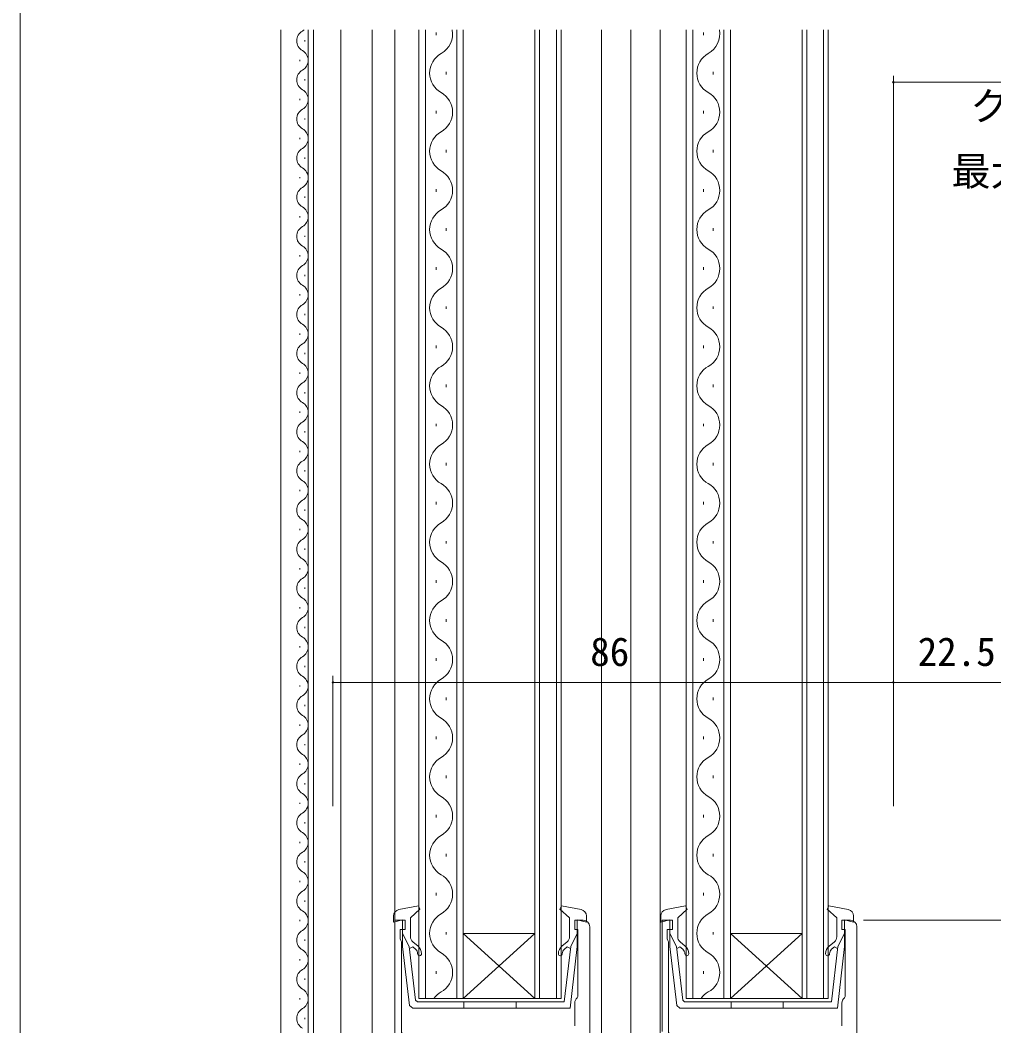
# Model space of a CAD drawing. Units: millimetres, scale not verified. Extents: x -495 to 495, y -800 to 801.
# Drawn here: x -400 to -250.6, y 60.1 to 214.4 of the extents above; entities that cross this region are included whole.
import ezdxf
from ezdxf.enums import TextEntityAlignment as Align

# ---------------------------------------------------------------- set-up
doc = ezdxf.new("R2010")
doc.units = ezdxf.units.MM
doc.header["$LTSCALE"] = 4
for name, color, linetype, lineweight in [('0-2_YKK_ZWAK', 2, 'Continuous', 9), ('0-5_YKK_13', 6, 'Continuous', 9), ('0-6_YKK_D', 4, 'Continuous', 9), ('0-7_YSS_K', 7, 'Continuous', 9)]:
    doc.layers.add(name, color=color, linetype=linetype, lineweight=lineweight)
doc.styles.add('ＭＳ ゴシック', font='')
doc.styles.get('ＭＳ ゴシック').set_extended_font_data('MS Gothic')

msp = doc.modelspace()

# ---------------------------------------------------------------- linework, layer by layer
at = {"layer": '0-2_YKK_ZWAK'}
for p, q in [((-360.038, 212.941), (-360.038, -14.684)), ((-355.838, 212.941), (-355.838, 30.316)), ((-355.038, 212.941), (-355.038, 30.316)), ((-350.838, 30.316), (-350.838, 212.941)), ((-346.038, -14.684), (-346.038, 212.941)), ((-342.538, 3.316), (-342.538, 212.941)), ((-337.838, 64.316), (-337.838, 212.941)), ((-336.198, 212.516), (-336.198, 212.116)), ((-333.038, 212.941), (-333.038, 64.316)), ((-320.338, 64.316), (-320.338, 212.941)), ((-317.738, 212.941), (-317.738, 64.316)), ((-310.838, 53.02), (-310.838, 212.941)), ((-306.338, 3.316), (-306.338, 212.941)), ((-301.838, 3.316), (-301.838, 212.941)), ((-296.838, 64.316), (-296.838, 212.941)), ((-295.198, 212.516), (-295.198, 212.116)), ((-292.038, 212.941), (-292.038, 64.316)), ((-279.338, 64.316), (-279.338, 212.941)), ((-276.738, 212.941), (-276.738, 64.316)), ((-356.338, 211.166), (-356.338, 211.366)), ((-357.098, 208.166), (-357.098, 208.366)), ((-356.338, 205.166), (-356.338, 205.366)), ((-334.678, 206.516), (-334.678, 206.116)), ((-293.678, 206.516), (-293.678, 206.116)), ((-357.098, 202.166), (-357.098, 202.366)), ((-356.338, 199.166), (-356.338, 199.366)), ((-336.198, 200.516), (-336.198, 200.116)), ((-295.198, 200.516), (-295.198, 200.116)), ((-357.098, 196.166), (-357.098, 196.366)), ((-334.678, 194.516), (-334.678, 194.116)), ((-293.678, 194.516), (-293.678, 194.116)), ((-356.338, 193.166), (-356.338, 193.366)), ((-357.098, 190.166), (-357.098, 190.366)), ((-336.198, 188.516), (-336.198, 188.116)), ((-295.198, 188.516), (-295.198, 188.116)), ((-356.338, 187.166), (-356.338, 187.366)), ((-357.098, 184.166), (-357.098, 184.366)), ((-334.678, 182.516), (-334.678, 182.116)), ((-293.678, 182.516), (-293.678, 182.116)), ((-356.338, 181.166), (-356.338, 181.366)), ((-357.098, 178.166), (-357.098, 178.366)), ((-336.198, 176.516), (-336.198, 176.116)), ((-295.198, 176.516), (-295.198, 176.116)), ((-356.338, 175.166), (-356.338, 175.366)), ((-357.098, 172.166), (-357.098, 172.366)), ((-334.678, 170.516), (-334.678, 170.116)), ((-293.678, 170.516), (-293.678, 170.116)), ((-356.338, 169.166), (-356.338, 169.366)), ((-357.098, 166.166), (-357.098, 166.366)), ((-336.198, 164.516), (-336.198, 164.116)), ((-295.198, 164.516), (-295.198, 164.116)), ((-356.338, 163.166), (-356.338, 163.366)), ((-357.098, 160.166), (-357.098, 160.366)), ((-334.678, 158.516), (-334.678, 158.116)), ((-293.678, 158.516), (-293.678, 158.116)), ((-356.338, 157.166), (-356.338, 157.366)), ((-357.098, 154.166), (-357.098, 154.366)), ((-356.338, 151.166), (-356.338, 151.366)), ((-336.198, 152.516), (-336.198, 152.116)), ((-295.198, 152.516), (-295.198, 152.116)), ((-357.098, 148.166), (-357.098, 148.366)), ((-356.338, 145.166), (-356.338, 145.366)), ((-334.678, 146.516), (-334.678, 146.116)), ((-293.678, 146.516), (-293.678, 146.116)), ((-357.098, 142.166), (-357.098, 142.366)), ((-336.198, 140.516), (-336.198, 140.116)), ((-295.198, 140.516), (-295.198, 140.116)), ((-356.338, 139.166), (-356.338, 139.366)), ((-357.098, 136.166), (-357.098, 136.366)), ((-334.678, 134.516), (-334.678, 134.116)), ((-293.678, 134.516), (-293.678, 134.116)), ((-356.338, 133.166), (-356.338, 133.366)), ((-357.098, 130.166), (-357.098, 130.366)), ((-336.198, 128.516), (-336.198, 128.116)), ((-295.198, 128.516), (-295.198, 128.116)), ((-356.338, 127.166), (-356.338, 127.366)), ((-357.098, 124.166), (-357.098, 124.366)), ((-334.678, 122.516), (-334.678, 122.116)), ((-293.678, 122.516), (-293.678, 122.116)), ((-356.338, 121.166), (-356.338, 121.366)), ((-357.098, 118.166), (-357.098, 118.366)), ((-336.198, 116.516), (-336.198, 116.116)), ((-295.198, 116.516), (-295.198, 116.116)), ((-356.338, 115.166), (-356.338, 115.366)), ((-357.098, 112.166), (-357.098, 112.366)), ((-334.678, 110.516), (-334.678, 110.116)), ((-293.678, 110.516), (-293.678, 110.116)), ((-356.338, 109.166), (-356.338, 109.366)), ((-357.098, 106.166), (-357.098, 106.366)), ((-336.198, 104.516), (-336.198, 104.116)), ((-295.198, 104.516), (-295.198, 104.116)), ((-356.338, 103.166), (-356.338, 103.366)), ((-357.098, 100.166), (-357.098, 100.366)), ((-356.338, 97.166), (-356.338, 97.366)), ((-334.678, 98.516), (-334.678, 98.116)), ((-293.678, 98.516), (-293.678, 98.116)), ((-357.098, 94.166), (-357.098, 94.366)), ((-356.338, 91.166), (-356.338, 91.366)), ((-336.198, 92.516), (-336.198, 92.116)), ((-295.198, 92.516), (-295.198, 92.116)), ((-357.098, 88.166), (-357.098, 88.366)), ((-334.678, 86.516), (-334.678, 86.116)), ((-293.678, 86.516), (-293.678, 86.116)), ((-356.338, 85.166), (-356.338, 85.366)), ((-357.098, 82.166), (-357.098, 82.366)), ((-336.198, 80.516), (-336.198, 80.116)), ((-295.198, 80.516), (-295.198, 80.116)), ((-356.338, 79.166), (-356.338, 79.366)), ((-357.098, 76.166), (-357.098, 76.366)), ((-334.678, 74.516), (-334.678, 74.116)), ((-332.038, 74.316), (-321.038, 74.316)), ((-332.038, 64.316), (-321.038, 74.316)), ((-321.038, 64.316), (-332.038, 74.316)), ((-293.678, 74.516), (-293.678, 74.116)), ((-291.038, 74.316), (-280.038, 74.316)), ((-291.038, 64.316), (-280.038, 74.316)), ((-280.038, 64.316), (-291.038, 74.316)), ((-356.338, 73.166), (-356.338, 73.366)), ((-357.098, 70.166), (-357.098, 70.366)), ((-336.198, 68.516), (-336.198, 68.116)), ((-295.198, 68.516), (-295.198, 68.116)), ((-356.338, 67.166), (-356.338, 67.366)), ((-357.098, 64.166), (-357.098, 64.366)), ((-332.038, 64.316), (-321.038, 64.316)), ((-291.038, 64.316), (-280.038, 64.316)), ((-356.338, 61.166), (-356.338, 61.366))]:
    msp.add_line(p, q, dxfattribs=at)
for points in [[(-338.838, 212.941), (-338.838, 64.316), (-332.038, 64.316), (-332.038, 212.941)], [(-321.038, 212.941), (-321.038, 64.316), (-317.038, 64.316), (-317.038, 212.941)], [(-297.838, 212.941), (-297.838, 64.316), (-291.038, 64.316), (-291.038, 212.941)], [(-280.038, 212.941), (-280.038, 64.316), (-276.038, 64.316), (-276.038, 212.941)]]:
    msp.add_lwpolyline(points, dxfattribs=at)
for centre, radius, start, end in [((-355.88, 211.266), 1.718, 119.20254, 240.79746), ((-357.557, 214.266), 1.718, 299.20254, 309.55612), ((-337.115, 212.316), 3.437, 299.20254, 10.46954), ((-296.115, 212.316), 3.437, 299.20254, 10.46954), ((-357.557, 208.266), 1.718, 299.20254, 60.79746), ((-333.761, 206.316), 3.437, 119.20254, 240.79746), ((-292.761, 206.316), 3.437, 119.20254, 240.79746), ((-355.88, 205.266), 1.718, 119.20254, 240.79746), ((-357.557, 202.266), 1.718, 299.20254, 60.79746), ((-337.115, 200.316), 3.437, 299.20254, 60.79746), ((-296.115, 200.316), 3.437, 299.20254, 60.79746), ((-355.88, 199.266), 1.718, 119.20254, 240.79746), ((-357.557, 196.266), 1.718, 299.20254, 60.79746), ((-333.761, 194.316), 3.437, 119.20254, 240.79746), ((-292.761, 194.316), 3.437, 119.20254, 240.79746), ((-355.88, 193.266), 1.718, 119.20254, 240.79746), ((-357.557, 190.266), 1.718, 299.20254, 60.79746), ((-337.115, 188.316), 3.437, 299.20254, 60.79746), ((-296.115, 188.316), 3.437, 299.20254, 60.79746), ((-355.88, 187.266), 1.718, 119.20254, 240.79746), ((-357.557, 184.266), 1.718, 299.20254, 60.79746), ((-333.761, 182.316), 3.437, 119.20254, 240.79746), ((-292.761, 182.316), 3.437, 119.20254, 240.79746), ((-355.88, 181.266), 1.718, 119.20254, 240.79746), ((-357.557, 178.266), 1.718, 299.20254, 60.79746), ((-337.115, 176.316), 3.437, 299.20254, 60.79746), ((-296.115, 176.316), 3.437, 299.20254, 60.79746), ((-355.88, 175.266), 1.718, 119.20254, 240.79746), ((-357.557, 172.266), 1.718, 299.20254, 60.79746), ((-333.761, 170.316), 3.437, 119.20254, 240.79746), ((-292.761, 170.316), 3.437, 119.20254, 240.79746), ((-355.88, 169.266), 1.718, 119.20254, 240.79746), ((-357.557, 166.266), 1.718, 299.20254, 60.79746), ((-337.115, 164.316), 3.437, 299.20254, 60.79746), ((-296.115, 164.316), 3.437, 299.20254, 60.79746), ((-355.88, 163.266), 1.718, 119.20254, 240.79746), ((-357.557, 160.266), 1.718, 299.20254, 60.79746), ((-333.761, 158.316), 3.437, 119.20254, 240.79746), ((-292.761, 158.316), 3.437, 119.20254, 240.79746), ((-355.88, 157.266), 1.718, 119.20254, 240.79746), ((-357.557, 154.266), 1.718, 299.20254, 60.79746), ((-337.115, 152.316), 3.437, 299.20254, 60.79746), ((-296.115, 152.316), 3.437, 299.20254, 60.79746), ((-355.88, 151.266), 1.718, 119.20254, 240.79746), ((-357.557, 148.266), 1.718, 299.20254, 60.79746), ((-333.761, 146.316), 3.437, 119.20254, 240.79746), ((-292.761, 146.316), 3.437, 119.20254, 240.79746), ((-355.88, 145.266), 1.718, 119.20254, 240.79746), ((-357.557, 142.266), 1.718, 299.20254, 60.79746), ((-337.115, 140.316), 3.437, 299.20254, 60.79746), ((-296.115, 140.316), 3.437, 299.20254, 60.79746), ((-355.88, 139.266), 1.718, 119.20254, 240.79746), ((-357.557, 136.266), 1.718, 299.20254, 60.79746), ((-333.761, 134.316), 3.437, 119.20254, 240.79746), ((-292.761, 134.316), 3.437, 119.20254, 240.79746), ((-355.88, 133.266), 1.718, 119.20254, 240.79746), ((-357.557, 130.266), 1.718, 299.20254, 60.79746), ((-337.115, 128.316), 3.437, 299.20254, 60.79746), ((-296.115, 128.316), 3.437, 299.20254, 60.79746), ((-355.88, 127.266), 1.718, 119.20254, 240.79746), ((-357.557, 124.266), 1.718, 299.20254, 60.79746), ((-333.761, 122.316), 3.437, 119.20254, 240.79746), ((-292.761, 122.316), 3.437, 119.20254, 240.79746), ((-355.88, 121.266), 1.718, 119.20254, 240.79746), ((-357.557, 118.266), 1.718, 299.20254, 60.79746), ((-337.115, 116.316), 3.437, 299.20254, 60.79746), ((-296.115, 116.316), 3.437, 299.20254, 60.79746), ((-355.88, 115.266), 1.718, 119.20254, 240.79746), ((-357.557, 112.266), 1.718, 299.20254, 60.79746), ((-333.761, 110.316), 3.437, 119.20254, 240.79746), ((-292.761, 110.316), 3.437, 119.20254, 240.79746), ((-355.88, 109.266), 1.718, 119.20254, 240.79746), ((-357.557, 106.266), 1.718, 299.20254, 60.79746), ((-337.115, 104.316), 3.437, 299.20254, 60.79746), ((-296.115, 104.316), 3.437, 299.20254, 60.79746), ((-355.88, 103.266), 1.718, 119.20254, 240.79746), ((-357.557, 100.266), 1.718, 299.20254, 60.79746), ((-333.761, 98.316), 3.437, 119.20254, 240.79746), ((-292.761, 98.316), 3.437, 119.20254, 240.79746), ((-355.88, 97.266), 1.718, 119.20254, 240.79746), ((-357.557, 94.266), 1.718, 299.20254, 60.79746), ((-337.115, 92.316), 3.437, 299.20254, 60.79746), ((-296.115, 92.316), 3.437, 299.20254, 60.79746), ((-355.88, 91.266), 1.718, 119.20254, 240.79746), ((-357.557, 88.266), 1.718, 299.20254, 60.79746), ((-333.761, 86.316), 3.437, 119.20254, 240.79746), ((-292.761, 86.316), 3.437, 119.20254, 240.79746), ((-355.88, 85.266), 1.718, 119.20254, 240.79746), ((-357.557, 82.266), 1.718, 299.20254, 60.79746), ((-337.115, 80.316), 3.437, 299.20254, 60.79746), ((-296.115, 80.316), 3.437, 299.20254, 60.79746), ((-355.88, 79.266), 1.718, 119.20254, 240.79746), ((-357.557, 76.266), 1.718, 299.20254, 60.79746), ((-333.761, 74.316), 3.437, 119.20254, 240.79746), ((-292.761, 74.316), 3.437, 119.20254, 240.79746), ((-355.88, 73.266), 1.718, 119.20254, 240.79746), ((-357.557, 70.266), 1.718, 299.20254, 60.79746), ((-337.115, 68.316), 3.437, 299.20254, 60.79746), ((-296.115, 68.316), 3.437, 299.20254, 60.79746), ((-355.88, 67.266), 1.718, 119.20254, 240.79746), ((-357.557, 64.266), 1.718, 299.20254, 60.79746), ((-333.761, 62.316), 3.437, 119.20254, 144.41334), ((-292.761, 62.316), 3.437, 119.20254, 144.41334), ((-355.88, 61.266), 1.718, 119.20254, 240.79746)]:
    msp.add_arc(centre, radius, start, end, dxfattribs=at)
at = {"layer": '0-5_YKK_13'}
for p, q in [((-400.038, 408.363), (-400.038, -14.684)), ((-266.038, 96.321), (-266.038, 205.914)), ((-266.038, 204.914), (-214.938, 204.914)), ((-352.038, 93.821), (-352.038, 113.821)), ((-352.038, 112.821), (-266.038, 112.821)), ((-266.038, 93.821), (-266.038, 113.821)), ((-266.038, 105.821), (-266.038, 113.821)), ((-266.038, 112.821), (-243.539, 112.821)), ((-270.638, 76.316), (-127.038, 76.316))]:
    msp.add_line(p, q, dxfattribs=at)
for centre, radius, start, end in [((-266.038, 204.914), 0.128, 0, 180), ((-266.038, 204.914), 0.128, 180, 0), ((-352.038, 112.821), 0.106, 0, 180), ((-352.038, 112.821), 0.106, 180, 0), ((-266.038, 112.821), 0.106, 0, 180), ((-266.038, 112.821), 0.106, 0, 180), ((-266.038, 112.821), 0.106, 180, 0), ((-266.038, 112.821), 0.106, 180, 0)]:
    msp.add_arc(centre, radius, start, end, dxfattribs=at)
at = {"layer": '0-6_YKK_D'}
for p, q in [((-338.974, 72.336), (-339.781, 73.013)), ((-316.095, 73.013), (-316.902, 72.336)), ((-297.974, 72.336), (-298.781, 73.013)), ((-275.095, 73.013), (-275.902, 72.336)), ((-315.584, 72.037), (-315.59, 72.043)), ((-274.584, 72.037), (-274.59, 72.043)), ((-339.369, 64.078), (-339.071, 63.813)), ((-339.071, 63.813), (-327.938, 63.813)), ((-331.938, 62.813), (-331.938, 63.813)), ((-323.938, 62.813), (-323.938, 63.813)), ((-298.369, 64.078), (-298.071, 63.813)), ((-298.071, 63.813), (-286.938, 63.813)), ((-290.938, 62.813), (-290.938, 63.813)), ((-282.938, 62.813), (-282.938, 63.813))]:
    msp.add_line(p, q, dxfattribs=at)
for points in [[(-340.138, 73.779), (-340.138, 76.713), (-338.678, 78.045), (-338.915, 78.522), (-341.921, 77.965)], [(-313.956, 77.965), (-316.961, 78.522), (-317.199, 78.045), (-315.738, 76.713), (-315.738, 73.779)], [(-299.138, 73.779), (-299.138, 76.713), (-297.678, 78.045), (-297.915, 78.522), (-300.921, 77.965)], [(-272.956, 77.965), (-275.961, 78.522), (-276.199, 78.045), (-274.738, 76.713), (-274.738, 73.779)], [(-342.738, 76.982), (-342.738, 76.018), (-341.338, 76.408), (-341.338, 72.29), (-340.289, 63.255), (-339.793, 62.813)], [(-339.793, 62.813), (-315.638, 62.813), (-314.538, 72.29), (-314.538, 76.408), (-313.138, 76.018), (-313.138, 76.982)], [(-301.738, 76.982), (-301.738, 76.018), (-300.338, 76.408), (-300.338, 72.29), (-299.289, 63.255), (-298.793, 62.813)], [(-298.793, 62.813), (-274.638, 62.813), (-273.538, 72.29), (-273.538, 76.408), (-272.138, 76.018), (-272.138, 76.982)], [(-339.369, 64.078), (-340.325, 72.313), (-341.338, 74.313)], [(-327.938, 63.813), (-316.538, 63.813), (-315.551, 72.313), (-314.538, 74.313)], [(-298.369, 64.078), (-299.325, 72.313), (-300.338, 74.313)], [(-286.938, 63.813), (-275.538, 63.813), (-274.551, 72.313), (-273.538, 74.313)], [(-340.286, 71.977), (-339.795, 72.242), (-339.36, 71.877)], [(-316.517, 71.877), (-316.081, 72.242), (-315.59, 71.977)], [(-299.286, 71.977), (-298.795, 72.242), (-298.36, 71.877)], [(-275.517, 71.877), (-275.081, 72.242), (-274.59, 71.977)]]:
    msp.add_lwpolyline(points, dxfattribs=at)
for centre, radius, start, end in [((-341.738, 76.982), 1, 100.51215, 180.00002), ((-314.138, 76.982), 1, 0, 79.48787), ((-300.738, 76.982), 1, 100.51215, 180.00002), ((-273.138, 76.982), 1, 0, 79.48787), ((-339.138, 73.779), 1, 180.00002, 229.99998), ((-316.738, 73.779), 1, 310.00002, 0), ((-298.138, 73.779), 1, 180.00002, 229.99998), ((-275.738, 73.779), 1, 310.00002, 0), ((-339.938, 71.187), 0.9, 0, 49.99996), ((-338.738, 71.187), 0.3, 180.00002, 0), ((-339.938, 71.187), 1.5, 0, 49.99996), ((-315.938, 71.187), 1.5, 130, 180.00002), ((-317.138, 71.187), 0.3, 180.00002, 0), ((-315.938, 71.187), 0.9, 130, 180.00002), ((-298.938, 71.187), 0.9, 0, 49.99996), ((-297.738, 71.187), 0.3, 180.00002, 0), ((-298.938, 71.187), 1.5, 0, 49.99996), ((-274.938, 71.187), 1.5, 130, 180.00002), ((-276.138, 71.187), 0.3, 180.00002, 0), ((-274.938, 71.187), 0.9, 130, 180.00002)]:
    msp.add_arc(centre, radius, start, end, dxfattribs=at)
at = {"layer": '0-7_YSS_K'}
for p, q in [((-312.638, 75.316), (-312.638, 3.316)), ((-271.638, 75.316), (-271.638, 3.316)), ((-314.938, 60.116), (-314.938, 63.616)), ((-273.938, 60.116), (-273.938, 63.616))]:
    msp.add_line(p, q, dxfattribs=at)
for points in [[(-339.938, 55.716), (-339.938, 57.489), (-341.538, 59.089), (-341.538, 73.016), (-341.638, 73.24), (-341.738, 73.463), (-341.738, 74.916), (-340.938, 74.916), (-340.938, 76.316), (-342.538, 76.316), (-342.538, 59.23)], [(-314.553, 64.404), (-314.438, 64.641), (-314.438, 74.916), (-314.938, 74.916), (-314.938, 76.316), (-313.638, 76.316)], [(-298.938, 55.716), (-298.938, 57.489), (-300.538, 59.089), (-300.538, 73.016), (-300.638, 73.24), (-300.738, 73.463), (-300.738, 74.916), (-299.938, 74.916), (-299.938, 76.316), (-301.538, 76.316), (-301.538, 59.23)], [(-273.553, 64.404), (-273.438, 64.641), (-273.438, 74.916), (-273.938, 74.916), (-273.938, 76.316), (-272.638, 76.316)]]:
    msp.add_lwpolyline(points, dxfattribs=at)
for centre, start, end in [((-313.638, 75.316), 0.00001, 89.99999), ((-272.638, 75.316), 0.00001, 89.99999), ((-313.938, 63.616), 127.97988, 180.00004), ((-272.938, 63.616), 127.97988, 180.00004)]:
    msp.add_arc(centre, 1, start, end, dxfattribs=at)

# ---------------------------------------------------------------- texts
at = {"layer": '0-5_YKK_13', "style": 'ＭＳ ゴシック'}
for s, p in [('クレセント', (-254.248, 197.714)), ('最大回転軌跡', (-257.128, 187.714)), ('86', (-312.558, 114.021)), ('22.5', (-262.309, 114.021))]:
    msp.add_text(s, height=4.399, dxfattribs=at).set_placement(p, align=Align.BOTTOM_LEFT)

doc.saveas('drawing.dxf')
